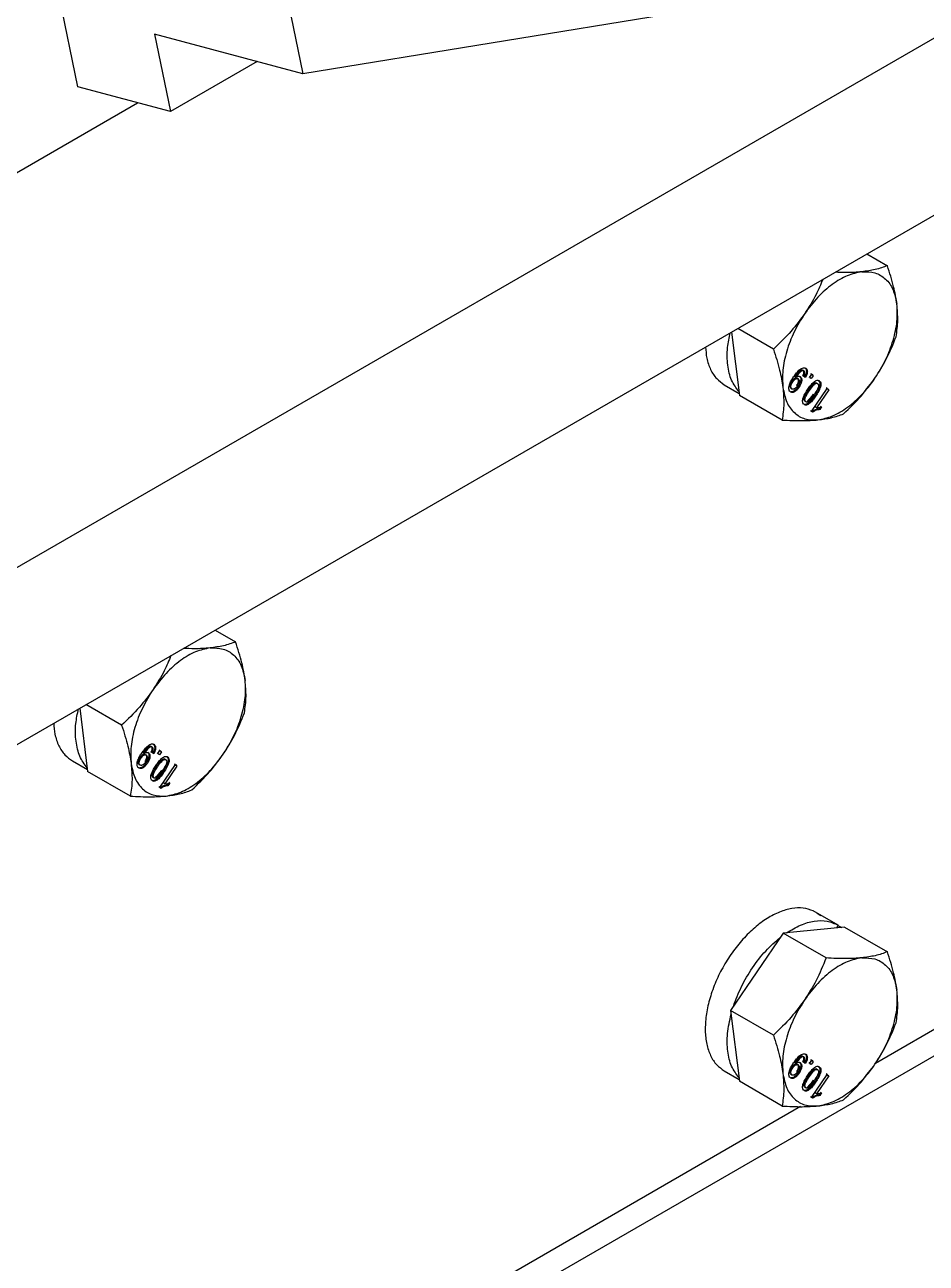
# Model space of a CAD drawing. Header units: millimetres. Extents: x 861 to 27901, y 673 to 17923.
# Drawn here: x 24216.2 to 24348, y 6686.9 to 6868.1 of the extents above; entities that cross this region are included whole.
import ezdxf

# ---------------------------------------------------------------- set-up
doc = ezdxf.new("R2010")
doc.units = ezdxf.units.MM
doc.header["$LTSCALE"] = 33.3

msp = doc.modelspace()

# ---------------------------------------------------------------- linework, layer by layer
at = {"color": 7, "linetype": 'Continuous', "lineweight": 25}
for p, q in [((24223.91, 6859.02), (24186.77, 7040.55)), ((24091.06, 6691.27), (24531.43, 6945.5)), ((24435.87, 6916.23), (24085.89, 6714.19)), ((24638.24, 6884.14), (24128.5, 6589.87)), ((24255.05, 6869.45), (24256.79, 6860.94)), ((24311.9, 6869.87), (24256.79, 6860.94)), ((24235.13, 6866.74), (24237.45, 6855.39)), ((24256.79, 6860.94), (24235.13, 6866.74)), ((24250.14, 6862.72), (24237.45, 6855.39)), ((24237.45, 6855.39), (24223.91, 6859.02)), ((24072.67, 6764.34), (24232.64, 6856.68)), ((24339.29, 6834.58), (24342.29, 6832.85)), ((24319.5, 6823.15), (24320.65, 6813.89)), ((24325.62, 6820.66), (24320.4, 6823.67)), ((24330, 6817.49), (24329.86, 6817.57)), ((24330.06, 6816.66), (24329.92, 6816.74)), ((24330.14, 6817.42), (24330, 6817.5)), ((24330.41, 6817.8), (24330.27, 6817.88)), ((24330.94, 6816.54), (24331.23, 6816.97)), ((24331.23, 6816.97), (24331.09, 6817.05)), ((24331.45, 6816.76), (24331.16, 6816.34)), ((24331.21, 6816.94), (24331.31, 6816.85)), ((24331.23, 6816.97), (24331.45, 6816.76)), ((24331.45, 6816.76), (24331.31, 6816.85)), ((24318.43, 6815.44), (24320.61, 6814.18)), ((24328.16, 6814.93), (24328.3, 6814.85)), ((24328.32, 6815.95), (24328.46, 6815.87)), ((24328.82, 6816.68), (24328.76, 6816.6)), ((24328.76, 6816.6), (24328.87, 6816.66)), ((24328.9, 6816.52), (24328.76, 6816.6)), ((24328.96, 6816.6), (24328.82, 6816.68)), ((24328.96, 6816.6), (24328.9, 6816.52)), ((24329.08, 6816.34), (24328.94, 6816.42)), ((24329.02, 6815.36), (24329.16, 6815.28)), ((24329.27, 6816.26), (24329.13, 6816.34)), ((24329.37, 6815.05), (24329.23, 6815.13)), ((24329.6, 6816.59), (24329.46, 6816.67)), ((24330.31, 6816.49), (24330.06, 6816.66)), ((24330.31, 6816.49), (24330.17, 6816.57)), ((24330.8, 6816.62), (24330.94, 6816.54)), ((24331.16, 6816.34), (24330.94, 6816.54)), ((24331.16, 6816.34), (24331.02, 6816.42)), ((24331.2, 6811.55), (24333.48, 6814.89)), ((24331.97, 6815.65), (24331.83, 6815.73)), ((24331.98, 6815.67), (24332.12, 6815.59)), ((24332.24, 6816.06), (24332.38, 6815.98)), ((24332.56, 6815.29), (24332.42, 6815.37)), ((24333.48, 6814.89), (24333.34, 6814.98)), ((24333.48, 6814.89), (24333.71, 6814.69)), ((24326.9, 6810.28), (24320.65, 6813.89)), ((24328.07, 6814.44), (24327.93, 6814.52)), ((24328.5, 6814.78), (24328.5, 6814.78)), ((24331.43, 6814.05), (24331.57, 6813.97)), ((24331.79, 6813.76), (24331.65, 6813.84)), ((24333.71, 6814.69), (24331.93, 6812.08)), ((24333.46, 6814.86), (24333.57, 6814.77)), ((24333.71, 6814.69), (24333.57, 6814.77)), ((24330.07, 6812.59), (24329.93, 6812.67)), ((24330.14, 6812.56), (24330.26, 6812.48)), ((24330.2, 6813.05), (24330.34, 6812.97)), ((24330.73, 6812.99), (24330.59, 6813.07)), ((24331.2, 6811.55), (24331.06, 6811.63)), ((24331.34, 6811.41), (24331.2, 6811.55)), ((24331.93, 6812.08), (24331.79, 6812.16)), ((24331.93, 6812.08), (24332.67, 6812.2)), ((24332.45, 6812.16), (24332.26, 6811.88)), ((24332.4, 6811.8), (24332.26, 6811.88)), ((24332.67, 6812.2), (24332.4, 6811.8)), ((24332.67, 6812.2), (24332.53, 6812.28)), ((24243.99, 6779.56), (24246.98, 6777.83)), ((24433.32, 6769.73), (24340.55, 6716.17)), ((24224.19, 6768.13), (24225.34, 6758.87)), ((24230.31, 6765.64), (24225.09, 6768.65)), ((24234.69, 6762.47), (24234.55, 6762.55)), ((24234.83, 6762.4), (24234.69, 6762.48)), ((24235.1, 6762.78), (24234.96, 6762.86)), ((24233.01, 6760.93), (24233.15, 6760.85)), ((24233.51, 6761.66), (24233.45, 6761.58)), ((24233.45, 6761.58), (24233.57, 6761.64)), ((24233.59, 6761.5), (24233.45, 6761.58)), ((24233.65, 6761.58), (24233.51, 6761.66)), ((24233.65, 6761.58), (24233.59, 6761.5)), ((24233.77, 6761.32), (24233.63, 6761.4)), ((24233.96, 6761.24), (24233.82, 6761.32)), ((24234.29, 6761.57), (24234.15, 6761.65)), ((24234.75, 6761.64), (24234.61, 6761.72)), ((24235, 6761.47), (24234.75, 6761.64)), ((24235, 6761.47), (24234.86, 6761.55)), ((24235.49, 6761.6), (24235.63, 6761.52)), ((24235.63, 6761.52), (24235.92, 6761.95)), ((24235.85, 6761.32), (24235.63, 6761.52)), ((24235.85, 6761.32), (24235.71, 6761.4)), ((24235.92, 6761.95), (24235.78, 6762.03)), ((24236.15, 6761.74), (24235.85, 6761.32)), ((24235.9, 6761.92), (24236.01, 6761.83)), ((24235.92, 6761.95), (24236.15, 6761.74)), ((24236.15, 6761.74), (24236.01, 6761.83)), ((24236.67, 6760.63), (24236.53, 6760.71)), ((24236.67, 6760.65), (24236.81, 6760.57)), ((24236.94, 6761.04), (24237.08, 6760.96)), ((24223.12, 6760.42), (24225.3, 6759.16)), ((24231.59, 6755.26), (24225.34, 6758.87)), ((24232.76, 6759.42), (24232.62, 6759.5)), ((24232.85, 6759.91), (24232.99, 6759.83)), ((24233.19, 6759.76), (24233.19, 6759.76)), ((24233.71, 6760.34), (24233.85, 6760.26)), ((24234.06, 6760.03), (24233.92, 6760.11)), ((24235.89, 6756.53), (24238.17, 6759.87)), ((24236.12, 6759.03), (24236.26, 6758.95)), ((24236.48, 6758.74), (24236.34, 6758.82)), ((24238.4, 6759.67), (24236.62, 6757.06)), ((24237.25, 6760.27), (24237.11, 6760.35)), ((24238.17, 6759.87), (24238.03, 6759.96)), ((24238.15, 6759.84), (24238.26, 6759.75)), ((24238.17, 6759.87), (24238.4, 6759.67)), ((24238.4, 6759.67), (24238.26, 6759.75)), ((24234.76, 6757.57), (24234.62, 6757.65)), ((24234.83, 6757.54), (24234.95, 6757.46)), ((24234.89, 6758.03), (24235.03, 6757.95)), ((24235.42, 6757.96), (24235.28, 6758.05)), ((24236.62, 6757.06), (24236.48, 6757.14)), ((24236.62, 6757.06), (24237.36, 6757.18)), ((24237.14, 6757.14), (24236.95, 6756.86)), ((24237.36, 6757.18), (24237.09, 6756.78)), ((24237.36, 6757.18), (24237.22, 6757.26)), ((24235.89, 6756.53), (24235.75, 6756.61)), ((24236.04, 6756.39), (24235.89, 6756.53)), ((24237.09, 6756.78), (24236.95, 6756.86)), ((24335.07, 6736.4), (24331.44, 6738.47)), ((24332.02, 6738.16), (24332.57, 6737.83)), ((24327.06, 6735.2), (24319.36, 6723.92)), ((24336.04, 6736.11), (24327.06, 6735.2)), ((24333.32, 6731.59), (24327.06, 6735.2)), ((24335.07, 6736.4), (24334.84, 6735.99)), ((24335.05, 6736.36), (24335.61, 6736.03)), ((24336.04, 6736.11), (24342.29, 6732.5)), ((24325.62, 6720.31), (24319.36, 6723.92)), ((24319.36, 6723.92), (24320.65, 6713.55)), ((24330, 6717.14), (24329.86, 6717.22)), ((24330.14, 6717.07), (24330, 6717.15)), ((24330.41, 6717.45), (24330.27, 6717.53)), ((24328.32, 6715.6), (24328.46, 6715.52)), ((24328.82, 6716.34), (24328.76, 6716.25)), ((24328.76, 6716.25), (24328.87, 6716.32)), ((24328.9, 6716.17), (24328.76, 6716.25)), ((24328.96, 6716.26), (24328.82, 6716.34)), ((24328.96, 6716.26), (24328.9, 6716.17)), ((24329.08, 6715.99), (24328.94, 6716.08)), ((24329.27, 6715.92), (24329.13, 6716)), ((24329.6, 6716.24), (24329.46, 6716.32)), ((24330.06, 6716.31), (24329.92, 6716.39)), ((24330.31, 6716.14), (24330.06, 6716.31)), ((24330.31, 6716.14), (24330.17, 6716.22)), ((24330.8, 6716.28), (24330.94, 6716.2)), ((24330.94, 6716.2), (24331.23, 6716.63)), ((24331.16, 6715.99), (24330.94, 6716.2)), ((24331.16, 6715.99), (24331.02, 6716.07)), ((24331.23, 6716.63), (24331.09, 6716.71)), ((24331.45, 6716.42), (24331.16, 6715.99)), ((24331.21, 6716.6), (24331.31, 6716.5)), ((24331.23, 6716.63), (24331.45, 6716.42)), ((24331.45, 6716.42), (24331.31, 6716.5)), ((24331.97, 6715.3), (24331.83, 6715.38)), ((24331.98, 6715.32), (24332.12, 6715.24)), ((24332.24, 6715.71), (24332.38, 6715.63)), ((24318.43, 6715.09), (24320.61, 6713.83)), ((24326.9, 6709.94), (24320.65, 6713.55)), ((24328.07, 6714.09), (24327.93, 6714.17)), ((24328.16, 6714.59), (24328.3, 6714.51)), ((24328.5, 6714.43), (24328.5, 6714.43)), ((24329.02, 6715.01), (24329.16, 6714.93)), ((24329.37, 6714.7), (24329.23, 6714.78)), ((24331.2, 6711.2), (24333.48, 6714.55)), ((24331.43, 6713.7), (24331.57, 6713.62)), ((24331.79, 6713.42), (24331.65, 6713.5)), ((24333.71, 6714.34), (24331.93, 6711.73)), ((24332.56, 6714.94), (24332.42, 6715.03)), ((24333.48, 6714.55), (24333.34, 6714.63)), ((24333.46, 6714.52), (24333.57, 6714.42)), ((24333.48, 6714.55), (24333.71, 6714.34)), ((24333.71, 6714.34), (24333.57, 6714.42)), ((24330.07, 6712.24), (24329.93, 6712.32)), ((24330.14, 6712.21), (24330.26, 6712.14)), ((24330.2, 6712.71), (24330.34, 6712.62)), ((24330.73, 6712.64), (24330.59, 6712.72)), ((24331.93, 6711.73), (24331.79, 6711.81)), ((24331.93, 6711.73), (24332.67, 6711.85)), ((24332.45, 6711.82), (24332.26, 6711.54)), ((24332.67, 6711.85), (24332.4, 6711.46)), ((24332.67, 6711.85), (24332.53, 6711.93)), ((24329.6, 6709.85), (24245.24, 6661.15)), ((24331.2, 6711.2), (24331.06, 6711.28)), ((24331.34, 6711.07), (24331.2, 6711.2)), ((24332.4, 6711.46), (24332.26, 6711.54))]:
    msp.add_line(p, q, dxfattribs=at)
for points in [[(24338.55, 6831.96), (24337.85, 6831.82), (24336.45, 6831.54), (24334.23, 6830.21), (24332.07, 6828.33), (24330.83, 6826.69), (24330.22, 6825.86)], [(24338.55, 6831.96), (24339.21, 6831.96), (24340.53, 6831.95), (24342.08, 6831), (24343.23, 6829.46), (24343.53, 6827.97), (24343.68, 6827.22)], [(24330.22, 6825.86), (24329.67, 6824.98), (24328.57, 6823.21), (24327.5, 6820.34), (24326.89, 6817.51), (24326.97, 6815.86), (24327.01, 6815.04)], [(24340.48, 6816.4), (24341.03, 6817.28), (24342.12, 6819.05), (24343.2, 6821.92), (24343.81, 6824.75), (24343.73, 6826.4), (24343.68, 6827.22)], [(24327.01, 6815.04), (24327.16, 6814.29), (24327.47, 6812.8), (24328.62, 6811.26), (24330.17, 6810.31), (24331.48, 6810.3), (24332.14, 6810.3)], [(24332.14, 6810.3), (24332.84, 6810.44), (24334.24, 6810.72), (24336.47, 6812.06), (24338.63, 6813.93), (24339.86, 6815.57), (24340.48, 6816.4)], [(24243.25, 6776.94), (24242.55, 6776.8), (24241.15, 6776.52), (24238.92, 6775.19), (24236.76, 6773.31), (24235.53, 6771.67), (24234.91, 6770.84)], [(24243.25, 6776.94), (24243.9, 6776.94), (24245.22, 6776.93), (24246.77, 6775.98), (24247.92, 6774.44), (24248.22, 6772.95), (24248.38, 6772.2)], [(24245.17, 6761.38), (24245.72, 6762.26), (24246.81, 6764.03), (24247.89, 6766.9), (24248.5, 6769.73), (24248.42, 6771.38), (24248.38, 6772.2)], [(24234.91, 6770.84), (24234.36, 6769.96), (24233.27, 6768.19), (24232.19, 6765.32), (24231.58, 6762.49), (24231.66, 6760.84), (24231.7, 6760.02)], [(24236.83, 6755.28), (24237.53, 6755.42), (24238.93, 6755.7), (24241.16, 6757.03), (24243.32, 6758.91), (24244.55, 6760.55), (24245.17, 6761.38)], [(24231.7, 6760.02), (24231.86, 6759.27), (24232.16, 6757.78), (24233.31, 6756.24), (24234.86, 6755.29), (24236.18, 6755.28), (24236.83, 6755.28)], [(24327.53, 6735.25), (24328.22, 6735.67), (24329.61, 6736.51), (24331.63, 6737.06), (24333.52, 6737.1), (24334.55, 6736.64), (24335.07, 6736.4)], [(24319.77, 6724.51), (24320.13, 6725.49), (24320.87, 6727.43), (24322.52, 6730.2), (24324.46, 6732.7), (24325.92, 6733.98), (24326.66, 6734.61)], [(24338.55, 6731.61), (24337.85, 6731.47), (24336.45, 6731.19), (24334.23, 6729.86), (24332.07, 6727.98), (24330.83, 6726.34), (24330.22, 6725.52)], [(24338.55, 6731.61), (24339.21, 6731.61), (24340.53, 6731.6), (24342.08, 6730.65), (24343.23, 6729.11), (24343.53, 6727.62), (24343.68, 6726.88)], [(24340.48, 6716.05), (24341.03, 6716.93), (24342.12, 6718.7), (24343.2, 6721.58), (24343.81, 6724.4), (24343.73, 6726.05), (24343.68, 6726.88)], [(24330.22, 6725.52), (24329.67, 6724.63), (24328.57, 6722.86), (24327.5, 6719.99), (24326.89, 6717.16), (24326.97, 6715.51), (24327.01, 6714.69)], [(24320.58, 6714.09), (24320.19, 6714.61), (24319.41, 6715.66), (24318.88, 6717.91), (24318.81, 6720.51), (24319.23, 6722.42), (24319.43, 6723.38)], [(24332.14, 6709.95), (24332.84, 6710.1), (24334.24, 6710.38), (24336.47, 6711.71), (24338.63, 6713.58), (24339.86, 6715.23), (24340.48, 6716.05)], [(24327.01, 6714.69), (24327.16, 6713.94), (24327.47, 6712.46), (24328.62, 6710.91), (24330.17, 6709.96), (24331.48, 6709.96), (24332.14, 6709.95)]]:
    msp.add_open_spline(points, degree=3, dxfattribs=at)
for points, knots in [([(24338.55, 6831.96), (24337.82, 6831.9), (24336.62, 6831.81), (24335.2, 6831.87), (24334.65, 6831.9)], [0, 0, 0, 0, 0.616578, 1, 1, 1, 1]), ([(24342.29, 6832.85), (24341.73, 6832.64), (24340.68, 6832.25), (24339.23, 6832.05), (24338.55, 6831.96)], [0, 0, 0, 0, 0.532771, 1, 1, 1, 1]), ([(24343.68, 6827.22), (24343.55, 6828.07), (24343.26, 6829.87), (24342.63, 6831.81), (24342.29, 6832.85)], [0, 0, 0, 0, 0.4672291, 1, 1, 1, 1]), ([(24332.84, 6830.85), (24332.53, 6830.1), (24331.83, 6828.38), (24330.8, 6826.77), (24330.22, 6825.86)], [0, 0, 0, 0, 0.4331157, 1, 1, 1, 1]), ([(24330.22, 6825.86), (24329.58, 6824.99), (24328.2, 6823.12), (24326.52, 6821.51), (24325.62, 6820.66)], [0, 0, 0, 0, 0.467229, 1, 1, 1, 1]), ([(24343.57, 6822.47), (24343.69, 6823.25), (24343.9, 6824.71), (24343.75, 6826.42), (24343.68, 6827.22)], [0, 0, 0, 0, 0.532771, 1, 1, 1, 1]), ([(24320.58, 6814.44), (24320.19, 6814.96), (24319.41, 6816.01), (24318.88, 6818.26), (24318.8, 6820.64), (24319.16, 6822.32), (24319.31, 6823.04)], [0, 0, 0, 0, 0.26615, 0.532301, 0.798451, 1, 1, 1, 1]), ([(24340.48, 6816.4), (24341.05, 6817.31), (24342.28, 6819.26), (24343.13, 6821.36), (24343.57, 6822.47)], [0, 0, 0, 0, 0.467229, 1, 1, 1, 1]), ([(24315.7, 6820.96), (24315.74, 6820.41), (24315.83, 6819.18), (24316.4, 6817.62), (24317.25, 6816.27), (24318.05, 6815.72), (24318.44, 6815.45)], [0, 0, 0, 0, 0.2169568, 0.4834471, 0.7499374, 1, 1, 1, 1]), ([(24325.62, 6820.66), (24325.96, 6819.62), (24326.59, 6817.68), (24326.88, 6815.88), (24327.01, 6815.04)], [0, 0, 0, 0, 0.532771, 1, 1, 1, 1]), ([(24328.58, 6816.58), (24328.72, 6816.78), (24329, 6817.18), (24329.4, 6817.61), (24329.75, 6817.85), (24330.01, 6817.93), (24330.24, 6817.92), (24330.35, 6817.84), (24330.41, 6817.8)], [0, 0, 0, 0, 0.250485, 0.500119, 0.627899, 0.750092, 0.874994, 1, 1, 1, 1]), ([(24330, 6817.5), (24329.96, 6817.53), (24329.89, 6817.58), (24329.73, 6817.58), (24329.57, 6817.51), (24329.24, 6817.24), (24329, 6816.93), (24328.82, 6816.68)], [0, 0, 0, 0, 0.125207, 0.25031, 0.375339, 0.50062, 1, 1, 1, 1]), ([(24330.14, 6817.42), (24330.1, 6817.45), (24330.03, 6817.5), (24329.87, 6817.5), (24329.71, 6817.43), (24329.38, 6817.16), (24329.14, 6816.85), (24328.96, 6816.6)], [0, 0, 0, 0, 0.125207, 0.25031, 0.375339, 0.50062, 1, 1, 1, 1]), ([(24329.92, 6816.74), (24329.96, 6816.82), (24330.03, 6816.96), (24330.09, 6817.15), (24330.1, 6817.28), (24330.08, 6817.4), (24330.03, 6817.46), (24330, 6817.5)], [0, 0, 0, 0, 0.277074, 0.499914, 0.624834, 0.750381, 1, 1, 1, 1]), ([(24330.06, 6816.66), (24330.1, 6816.74), (24330.17, 6816.88), (24330.23, 6817.07), (24330.24, 6817.2), (24330.22, 6817.29), (24330.19, 6817.37), (24330.15, 6817.4), (24330.14, 6817.42)], [0, 0, 0, 0, 0.276477, 0.499318, 0.623718, 0.749496, 0.874756, 1, 1, 1, 1]), ([(24330.27, 6817.88), (24330.33, 6817.81), (24330.41, 6817.71), (24330.45, 6817.51), (24330.45, 6817.28), (24330.37, 6816.95), (24330.24, 6816.7), (24330.17, 6816.57)], [0, 0, 0, 0, 0.249859, 0.375956, 0.500482, 0.749847, 1, 1, 1, 1]), ([(24330.41, 6817.8), (24330.47, 6817.73), (24330.55, 6817.63), (24330.59, 6817.43), (24330.59, 6817.2), (24330.51, 6816.87), (24330.38, 6816.62), (24330.31, 6816.49)], [0, 0, 0, 0, 0.249859, 0.375718, 0.500481, 0.749846, 1, 1, 1, 1]), ([(24327.01, 6815.04), (24327.08, 6814.23), (24327.23, 6812.52), (24327.01, 6811.06), (24326.9, 6810.28)], [0, 0, 0, 0, 0.467229, 1, 1, 1, 1]), ([(24328.07, 6814.44), (24328.03, 6814.49), (24327.94, 6814.59), (24327.88, 6814.83), (24327.88, 6815.1), (24327.97, 6815.51), (24328.21, 6816.03), (24328.45, 6816.4), (24328.58, 6816.58)], [0, 0, 0, 0, 0.125064, 0.25009, 0.37511, 0.500169, 0.749441, 1, 1, 1, 1]), ([(24328.16, 6814.93), (24328.12, 6814.99), (24328.06, 6815.06), (24328.04, 6815.23), (24328.05, 6815.37), (24328.09, 6815.52), (24328.17, 6815.72), (24328.26, 6815.86), (24328.32, 6815.95)], [0, 0, 0, 0, 0.2490172, 0.3718447, 0.4993648, 0.6232259, 0.7498924, 1, 1, 1, 1]), ([(24329.37, 6815.05), (24329.26, 6814.91), (24329.11, 6814.71), (24328.87, 6814.5), (24328.69, 6814.39), (24328.51, 6814.32), (24328.28, 6814.3), (24328.15, 6814.38), (24328.07, 6814.44)], [0, 0, 0, 0, 0.249869, 0.376454, 0.500348, 0.627239, 0.750824, 1, 1, 1, 1]), ([(24328.3, 6814.85), (24328.26, 6814.91), (24328.2, 6814.98), (24328.18, 6815.15), (24328.19, 6815.29), (24328.23, 6815.44), (24328.31, 6815.64), (24328.4, 6815.78), (24328.46, 6815.87)], [0, 0, 0, 0, 0.249017, 0.372138, 0.499365, 0.623562, 0.749893, 1, 1, 1, 1]), ([(24329.23, 6815.13), (24329.12, 6814.99), (24328.97, 6814.79), (24328.73, 6814.58), (24328.55, 6814.47), (24328.37, 6814.4), (24328.26, 6814.4), (24328.2, 6814.4)], [0, 0, 0, 0, 0.332793, 0.501654, 0.666398, 0.835694, 1, 1, 1, 1]), ([(24329.16, 6815.28), (24329.09, 6815.19), (24328.96, 6815.01), (24328.75, 6814.85), (24328.59, 6814.79), (24328.44, 6814.76), (24328.36, 6814.82), (24328.3, 6814.85)], [0, 0, 0, 0, 0.25025, 0.499842, 0.629576, 0.750665, 1, 1, 1, 1]), ([(24328.32, 6815.95), (24328.38, 6816.04), (24328.48, 6816.17), (24328.63, 6816.3), (24328.74, 6816.38), (24328.86, 6816.42), (24329, 6816.43), (24329.08, 6816.38), (24329.13, 6816.34)], [0, 0, 0, 0, 0.249977, 0.377915, 0.500342, 0.627106, 0.750811, 1, 1, 1, 1]), ([(24328.46, 6815.87), (24328.52, 6815.96), (24328.62, 6816.09), (24328.77, 6816.22), (24328.88, 6816.29), (24329, 6816.34), (24329.14, 6816.35), (24329.22, 6816.3), (24329.27, 6816.26)], [0, 0, 0, 0, 0.2499765, 0.3782222, 0.5003423, 0.6274524, 0.7508111, 1, 1, 1, 1]), ([(24328.9, 6816.52), (24328.97, 6816.56), (24329.1, 6816.64), (24329.29, 6816.69), (24329.47, 6816.68), (24329.56, 6816.62), (24329.6, 6816.59)], [0, 0, 0, 0, 0.248943, 0.49945, 0.750285, 1, 1, 1, 1]), ([(24329.13, 6816.34), (24329.17, 6816.3), (24329.23, 6816.22), (24329.26, 6816.06), (24329.26, 6815.93), (24329.23, 6815.79), (24329.16, 6815.59), (24329.07, 6815.45), (24329.02, 6815.36)], [0, 0, 0, 0, 0.24952, 0.373528, 0.499888, 0.62379, 0.750316, 1, 1, 1, 1]), ([(24329.27, 6816.26), (24329.31, 6816.21), (24329.37, 6816.14), (24329.4, 6815.98), (24329.4, 6815.85), (24329.37, 6815.7), (24329.3, 6815.51), (24329.21, 6815.37), (24329.16, 6815.28)], [0, 0, 0, 0, 0.249521, 0.373851, 0.499889, 0.624096, 0.750315, 1, 1, 1, 1]), ([(24329.46, 6816.67), (24329.48, 6816.65), (24329.51, 6816.62), (24329.57, 6816.53), (24329.62, 6816.4), (24329.63, 6816.21), (24329.61, 6816), (24329.56, 6815.78), (24329.44, 6815.48), (24329.31, 6815.27), (24329.23, 6815.13)], [0, 0, 0, 0, 0.062611, 0.125226, 0.250194, 0.373586, 0.500286, 0.62458, 0.750412, 1, 1, 1, 1]), ([(24329.6, 6816.59), (24329.63, 6816.55), (24329.7, 6816.48), (24329.75, 6816.32), (24329.77, 6816.13), (24329.75, 6815.92), (24329.7, 6815.7), (24329.58, 6815.4), (24329.45, 6815.19), (24329.37, 6815.05)], [0, 0, 0, 0, 0.125074, 0.250064, 0.373261, 0.500199, 0.624296, 0.750369, 1, 1, 1, 1]), ([(24330.67, 6814.8), (24330.8, 6814.99), (24331.06, 6815.36), (24331.44, 6815.78), (24331.76, 6816.02), (24332.01, 6816.11), (24332.22, 6816.1), (24332.33, 6816.02), (24332.38, 6815.98)], [0, 0, 0, 0, 0.2504758, 0.5003474, 0.6257683, 0.7501762, 0.8749697, 1, 1, 1, 1]), ([(24330.75, 6814.67), (24330.94, 6814.95), (24331.17, 6815.29), (24331.51, 6815.61), (24331.69, 6815.71), (24331.86, 6815.75), (24331.94, 6815.7), (24331.98, 6815.67)], [0, 0, 0, 0, 0.50041, 0.625613, 0.75058, 0.875344, 1, 1, 1, 1]), ([(24330.89, 6814.59), (24331.08, 6814.87), (24331.31, 6815.2), (24331.65, 6815.53), (24331.83, 6815.63), (24332, 6815.67), (24332.08, 6815.62), (24332.12, 6815.59)], [0, 0, 0, 0, 0.50041, 0.625613, 0.75058, 0.875344, 1, 1, 1, 1]), ([(24332.12, 6815.59), (24332.15, 6815.55), (24332.21, 6815.47), (24332.22, 6815.27), (24332.18, 6815.04), (24331.98, 6814.59), (24331.75, 6814.25), (24331.57, 6813.97)], [0, 0, 0, 0, 0.124696, 0.249462, 0.374432, 0.499637, 1, 1, 1, 1]), ([(24332.42, 6815.37), (24332.38, 6815.24), (24332.3, 6814.98), (24332.05, 6814.45), (24331.81, 6814.09), (24331.65, 6813.84)], [0, 0, 0, 0, 0.249754, 0.499871, 1, 1, 1, 1]), ([(24332.56, 6815.29), (24332.52, 6815.16), (24332.44, 6814.89), (24332.19, 6814.37), (24331.95, 6814.01), (24331.79, 6813.76)], [0, 0, 0, 0, 0.249754, 0.499871, 1, 1, 1, 1]), ([(24332.24, 6816.06), (24332.31, 6815.98), (24332.41, 6815.86), (24332.44, 6815.6), (24332.42, 6815.45), (24332.42, 6815.37)], [0, 0, 0, 0, 0.499036, 0.74951, 1, 1, 1, 1]), ([(24332.38, 6815.98), (24332.45, 6815.9), (24332.55, 6815.78), (24332.58, 6815.55), (24332.57, 6815.4), (24332.56, 6815.33), (24332.56, 6815.29)], [0, 0, 0, 0, 0.498795, 0.749148, 0.874576, 1, 1, 1, 1]), ([(24335.88, 6811.19), (24336.78, 6812.05), (24338.46, 6813.65), (24339.84, 6815.52), (24340.48, 6816.4)], [0, 0, 0, 0, 0.532771, 1, 1, 1, 1]), ([(24330.07, 6812.59), (24330.03, 6812.64), (24329.94, 6812.74), (24329.87, 6812.99), (24329.89, 6813.28), (24330.1, 6813.92), (24330.42, 6814.41), (24330.67, 6814.8)], [0, 0, 0, 0, 0.1253733, 0.2506437, 0.3756975, 0.5011132, 1, 1, 1, 1]), ([(24331.79, 6813.76), (24331.66, 6813.58), (24331.4, 6813.2), (24331.02, 6812.78), (24330.69, 6812.55), (24330.45, 6812.45), (24330.23, 6812.47), (24330.13, 6812.55), (24330.07, 6812.59)], [0, 0, 0, 0, 0.250482, 0.500346, 0.631705, 0.750221, 0.874987, 1, 1, 1, 1]), ([(24330.2, 6813.05), (24330.17, 6813.09), (24330.1, 6813.17), (24330.09, 6813.37), (24330.14, 6813.6), (24330.33, 6814.05), (24330.56, 6814.4), (24330.75, 6814.67)], [0, 0, 0, 0, 0.124745, 0.249484, 0.374471, 0.499648, 1, 1, 1, 1]), ([(24331.65, 6813.84), (24331.52, 6813.66), (24331.26, 6813.29), (24330.88, 6812.86), (24330.55, 6812.63), (24330.32, 6812.53), (24330.2, 6812.55), (24330.14, 6812.56)], [0, 0, 0, 0, 0.293294, 0.585865, 0.739865, 0.87845, 1, 1, 1, 1]), ([(24330.34, 6812.97), (24330.31, 6813.01), (24330.24, 6813.09), (24330.23, 6813.29), (24330.28, 6813.52), (24330.47, 6813.97), (24330.7, 6814.32), (24330.89, 6814.59)], [0, 0, 0, 0, 0.1247447, 0.2494838, 0.3744708, 0.4996481, 1, 1, 1, 1]), ([(24331.43, 6814.05), (24331.3, 6813.87), (24331.1, 6813.6), (24330.82, 6813.26), (24330.67, 6813.13), (24330.59, 6813.07)], [0, 0, 0, 0, 0.500372, 0.750515, 1, 1, 1, 1]), ([(24331.57, 6813.97), (24331.44, 6813.79), (24331.24, 6813.51), (24330.96, 6813.18), (24330.81, 6813.05), (24330.73, 6812.99)], [0, 0, 0, 0, 0.5003723, 0.7505151, 1, 1, 1, 1]), ([(24330.29, 6813), (24330.29, 6813), (24330.27, 6813), (24330.23, 6813.02), (24330.21, 6813.04), (24330.2, 6813.05)], [0, 0, 0, 0, 0.1703505, 0.5851621, 1, 1, 1, 1]), ([(24330.73, 6812.99), (24330.69, 6812.96), (24330.62, 6812.92), (24330.51, 6812.9), (24330.41, 6812.92), (24330.36, 6812.95), (24330.34, 6812.97)], [0, 0, 0, 0, 0.250158, 0.500156, 0.750032, 1, 1, 1, 1]), ([(24332.26, 6811.88), (24332.09, 6811.87), (24331.75, 6811.84), (24331.39, 6811.61), (24331.2, 6811.5)], [0, 0, 0, 0, 0.500866, 1, 1, 1, 1]), ([(24332.4, 6811.8), (24332.23, 6811.79), (24331.89, 6811.76), (24331.53, 6811.53), (24331.34, 6811.41)], [0, 0, 0, 0, 0.500866, 1, 1, 1, 1]), ([(24326.9, 6810.28), (24327.91, 6810.23), (24329.8, 6810.14), (24331.4, 6810.25), (24332.14, 6810.3)], [0, 0, 0, 0, 0.532771, 1, 1, 1, 1]), ([(24332.14, 6810.3), (24332.82, 6810.39), (24334.27, 6810.59), (24335.32, 6810.98), (24335.88, 6811.19)], [0, 0, 0, 0, 0.467229, 1, 1, 1, 1]), ([(24243.25, 6776.94), (24242.51, 6776.88), (24241.31, 6776.79), (24239.89, 6776.85), (24239.34, 6776.88)], [0, 0, 0, 0, 0.6165779, 1, 1, 1, 1]), ([(24246.98, 6777.83), (24246.42, 6777.62), (24245.37, 6777.23), (24243.92, 6777.03), (24243.25, 6776.94)], [0, 0, 0, 0, 0.532771, 1, 1, 1, 1]), ([(24248.38, 6772.2), (24248.24, 6773.05), (24247.95, 6774.84), (24247.32, 6776.79), (24246.98, 6777.83)], [0, 0, 0, 0, 0.467229, 1, 1, 1, 1]), ([(24237.53, 6775.83), (24237.22, 6775.08), (24236.52, 6773.36), (24235.49, 6771.75), (24234.91, 6770.84)], [0, 0, 0, 0, 0.4331157, 1, 1, 1, 1]), ([(24248.27, 6767.45), (24248.38, 6768.23), (24248.59, 6769.69), (24248.44, 6771.4), (24248.38, 6772.2)], [0, 0, 0, 0, 0.532771, 1, 1, 1, 1]), ([(24234.91, 6770.84), (24234.27, 6769.97), (24232.89, 6768.1), (24231.21, 6766.49), (24230.31, 6765.64)], [0, 0, 0, 0, 0.467229, 1, 1, 1, 1]), ([(24225.27, 6759.42), (24224.88, 6759.94), (24224.1, 6760.99), (24223.58, 6763.24), (24223.5, 6765.62), (24223.85, 6767.3), (24224, 6768.02)], [0, 0, 0, 0, 0.26615, 0.532301, 0.798451, 1, 1, 1, 1]), ([(24245.17, 6761.38), (24245.75, 6762.29), (24246.98, 6764.24), (24247.82, 6766.34), (24248.27, 6767.45)], [0, 0, 0, 0, 0.467229, 1, 1, 1, 1]), ([(24220.39, 6765.94), (24220.43, 6765.39), (24220.52, 6764.16), (24221.09, 6762.6), (24221.94, 6761.25), (24222.74, 6760.7), (24223.13, 6760.43)], [0, 0, 0, 0, 0.2169568, 0.4834471, 0.7499374, 1, 1, 1, 1]), ([(24230.31, 6765.64), (24230.65, 6764.6), (24231.28, 6762.66), (24231.57, 6760.86), (24231.7, 6760.02)], [0, 0, 0, 0, 0.532771, 1, 1, 1, 1]), ([(24233.27, 6761.56), (24233.41, 6761.76), (24233.69, 6762.16), (24234.1, 6762.59), (24234.44, 6762.83), (24234.7, 6762.91), (24234.93, 6762.9), (24235.05, 6762.82), (24235.1, 6762.78)], [0, 0, 0, 0, 0.2504849, 0.5001185, 0.6278992, 0.7500924, 0.8749937, 1, 1, 1, 1]), ([(24234.69, 6762.48), (24234.65, 6762.51), (24234.58, 6762.56), (24234.43, 6762.56), (24234.26, 6762.49), (24233.93, 6762.22), (24233.7, 6761.91), (24233.51, 6761.66)], [0, 0, 0, 0, 0.125207, 0.25031, 0.375339, 0.50062, 1, 1, 1, 1]), ([(24234.83, 6762.4), (24234.79, 6762.43), (24234.72, 6762.48), (24234.57, 6762.48), (24234.4, 6762.41), (24234.07, 6762.14), (24233.84, 6761.83), (24233.65, 6761.58)], [0, 0, 0, 0, 0.125207, 0.25031, 0.375339, 0.50062, 1, 1, 1, 1]), ([(24234.61, 6761.72), (24234.65, 6761.8), (24234.73, 6761.94), (24234.78, 6762.13), (24234.79, 6762.26), (24234.77, 6762.38), (24234.72, 6762.44), (24234.69, 6762.48)], [0, 0, 0, 0, 0.277074, 0.499914, 0.624834, 0.750381, 1, 1, 1, 1]), ([(24234.75, 6761.64), (24234.79, 6761.72), (24234.87, 6761.86), (24234.92, 6762.05), (24234.93, 6762.18), (24234.91, 6762.27), (24234.88, 6762.35), (24234.85, 6762.38), (24234.83, 6762.4)], [0, 0, 0, 0, 0.276477, 0.499318, 0.623718, 0.749496, 0.874756, 1, 1, 1, 1]), ([(24234.96, 6762.86), (24235.02, 6762.79), (24235.1, 6762.69), (24235.15, 6762.49), (24235.15, 6762.26), (24235.07, 6761.93), (24234.93, 6761.68), (24234.86, 6761.55)], [0, 0, 0, 0, 0.249859, 0.375956, 0.500482, 0.749847, 1, 1, 1, 1]), ([(24235.1, 6762.78), (24235.16, 6762.71), (24235.24, 6762.61), (24235.29, 6762.41), (24235.29, 6762.18), (24235.21, 6761.85), (24235.07, 6761.6), (24235, 6761.47)], [0, 0, 0, 0, 0.249859, 0.375718, 0.500481, 0.749846, 1, 1, 1, 1]), ([(24232.76, 6759.42), (24232.72, 6759.47), (24232.63, 6759.57), (24232.57, 6759.81), (24232.57, 6760.08), (24232.66, 6760.49), (24232.9, 6761.01), (24233.15, 6761.38), (24233.27, 6761.56)], [0, 0, 0, 0, 0.125064, 0.25009, 0.37511, 0.500169, 0.749441, 1, 1, 1, 1]), ([(24232.85, 6759.91), (24232.81, 6759.97), (24232.75, 6760.04), (24232.73, 6760.21), (24232.75, 6760.35), (24232.78, 6760.5), (24232.86, 6760.7), (24232.95, 6760.84), (24233.01, 6760.93)], [0, 0, 0, 0, 0.249017, 0.371845, 0.499365, 0.623226, 0.749892, 1, 1, 1, 1]), ([(24232.99, 6759.83), (24232.95, 6759.89), (24232.89, 6759.96), (24232.87, 6760.13), (24232.89, 6760.27), (24232.93, 6760.42), (24233, 6760.62), (24233.09, 6760.76), (24233.15, 6760.85)], [0, 0, 0, 0, 0.249017, 0.372138, 0.499365, 0.623562, 0.749893, 1, 1, 1, 1]), ([(24233.01, 6760.93), (24233.07, 6761.02), (24233.17, 6761.15), (24233.32, 6761.28), (24233.44, 6761.36), (24233.55, 6761.4), (24233.69, 6761.41), (24233.77, 6761.36), (24233.82, 6761.32)], [0, 0, 0, 0, 0.249977, 0.377915, 0.500342, 0.627106, 0.750811, 1, 1, 1, 1]), ([(24233.15, 6760.85), (24233.21, 6760.94), (24233.31, 6761.07), (24233.46, 6761.2), (24233.58, 6761.27), (24233.69, 6761.32), (24233.83, 6761.33), (24233.91, 6761.28), (24233.96, 6761.24)], [0, 0, 0, 0, 0.249976, 0.378222, 0.500342, 0.627452, 0.750811, 1, 1, 1, 1]), ([(24233.59, 6761.5), (24233.66, 6761.54), (24233.79, 6761.62), (24233.98, 6761.67), (24234.16, 6761.66), (24234.25, 6761.6), (24234.29, 6761.57)], [0, 0, 0, 0, 0.248943, 0.49945, 0.750285, 1, 1, 1, 1]), ([(24233.82, 6761.32), (24233.86, 6761.28), (24233.93, 6761.2), (24233.95, 6761.04), (24233.95, 6760.91), (24233.92, 6760.77), (24233.85, 6760.57), (24233.77, 6760.43), (24233.71, 6760.34)], [0, 0, 0, 0, 0.24952, 0.373528, 0.499888, 0.62379, 0.750316, 1, 1, 1, 1]), ([(24233.96, 6761.24), (24234, 6761.19), (24234.07, 6761.12), (24234.09, 6760.96), (24234.09, 6760.83), (24234.06, 6760.68), (24233.99, 6760.49), (24233.91, 6760.35), (24233.85, 6760.26)], [0, 0, 0, 0, 0.249521, 0.373851, 0.499889, 0.624096, 0.750315, 1, 1, 1, 1]), ([(24234.15, 6761.65), (24234.17, 6761.63), (24234.2, 6761.6), (24234.26, 6761.51), (24234.31, 6761.38), (24234.32, 6761.19), (24234.3, 6760.98), (24234.25, 6760.76), (24234.14, 6760.46), (24234.01, 6760.25), (24233.92, 6760.11)], [0, 0, 0, 0, 0.0626107, 0.1252264, 0.2501941, 0.3735863, 0.5002863, 0.6245799, 0.750412, 1, 1, 1, 1]), ([(24234.29, 6761.57), (24234.33, 6761.53), (24234.39, 6761.46), (24234.45, 6761.3), (24234.46, 6761.11), (24234.44, 6760.9), (24234.39, 6760.68), (24234.28, 6760.38), (24234.15, 6760.17), (24234.06, 6760.03)], [0, 0, 0, 0, 0.125074, 0.250064, 0.373261, 0.500199, 0.624296, 0.750369, 1, 1, 1, 1]), ([(24235.36, 6759.78), (24235.49, 6759.97), (24235.75, 6760.34), (24236.13, 6760.76), (24236.45, 6761), (24236.7, 6761.09), (24236.92, 6761.08), (24237.02, 6761), (24237.08, 6760.96)], [0, 0, 0, 0, 0.250476, 0.500347, 0.625768, 0.750176, 0.87497, 1, 1, 1, 1]), ([(24235.44, 6759.65), (24235.63, 6759.93), (24235.87, 6760.27), (24236.2, 6760.59), (24236.38, 6760.69), (24236.55, 6760.73), (24236.63, 6760.68), (24236.67, 6760.65)], [0, 0, 0, 0, 0.50041, 0.625613, 0.75058, 0.875344, 1, 1, 1, 1]), ([(24235.58, 6759.57), (24235.77, 6759.85), (24236.01, 6760.18), (24236.34, 6760.51), (24236.52, 6760.61), (24236.69, 6760.65), (24236.77, 6760.6), (24236.81, 6760.57)], [0, 0, 0, 0, 0.50041, 0.625613, 0.75058, 0.875344, 1, 1, 1, 1]), ([(24236.81, 6760.57), (24236.84, 6760.53), (24236.91, 6760.45), (24236.91, 6760.25), (24236.87, 6760.02), (24236.67, 6759.57), (24236.44, 6759.22), (24236.26, 6758.95)], [0, 0, 0, 0, 0.124696, 0.249462, 0.374432, 0.499637, 1, 1, 1, 1]), ([(24236.94, 6761.04), (24237, 6760.96), (24237.1, 6760.84), (24237.13, 6760.58), (24237.12, 6760.43), (24237.11, 6760.35)], [0, 0, 0, 0, 0.499036, 0.74951, 1, 1, 1, 1]), ([(24237.08, 6760.96), (24237.14, 6760.88), (24237.24, 6760.76), (24237.27, 6760.53), (24237.27, 6760.38), (24237.25, 6760.31), (24237.25, 6760.27)], [0, 0, 0, 0, 0.498795, 0.749148, 0.874576, 1, 1, 1, 1]), ([(24240.57, 6756.17), (24241.47, 6757.03), (24243.15, 6758.63), (24244.53, 6760.5), (24245.17, 6761.38)], [0, 0, 0, 0, 0.532771, 1, 1, 1, 1]), ([(24231.7, 6760.02), (24231.77, 6759.21), (24231.92, 6757.5), (24231.71, 6756.04), (24231.59, 6755.26)], [0, 0, 0, 0, 0.467229, 1, 1, 1, 1]), ([(24234.06, 6760.03), (24233.96, 6759.89), (24233.8, 6759.69), (24233.56, 6759.48), (24233.38, 6759.37), (24233.2, 6759.3), (24232.97, 6759.28), (24232.85, 6759.36), (24232.76, 6759.42)], [0, 0, 0, 0, 0.249869, 0.376454, 0.500348, 0.627239, 0.750824, 1, 1, 1, 1]), ([(24233.92, 6760.11), (24233.82, 6759.97), (24233.66, 6759.77), (24233.42, 6759.56), (24233.24, 6759.45), (24233.06, 6759.38), (24232.95, 6759.38), (24232.89, 6759.38)], [0, 0, 0, 0, 0.332793, 0.501654, 0.666398, 0.835694, 1, 1, 1, 1]), ([(24233.85, 6760.26), (24233.78, 6760.17), (24233.65, 6759.99), (24233.44, 6759.83), (24233.28, 6759.77), (24233.13, 6759.74), (24233.05, 6759.8), (24232.99, 6759.83)], [0, 0, 0, 0, 0.2502504, 0.4998418, 0.6295763, 0.7506654, 1, 1, 1, 1]), ([(24234.76, 6757.57), (24234.72, 6757.62), (24234.63, 6757.72), (24234.57, 6757.97), (24234.59, 6758.26), (24234.79, 6758.9), (24235.11, 6759.39), (24235.36, 6759.78)], [0, 0, 0, 0, 0.125373, 0.250644, 0.375698, 0.501113, 1, 1, 1, 1]), ([(24236.48, 6758.74), (24236.35, 6758.56), (24236.09, 6758.18), (24235.71, 6757.76), (24235.38, 6757.53), (24235.14, 6757.43), (24234.93, 6757.45), (24234.82, 6757.53), (24234.76, 6757.57)], [0, 0, 0, 0, 0.250482, 0.500346, 0.631705, 0.750221, 0.874987, 1, 1, 1, 1]), ([(24234.89, 6758.03), (24234.86, 6758.07), (24234.8, 6758.15), (24234.79, 6758.35), (24234.83, 6758.58), (24235.02, 6759.03), (24235.26, 6759.38), (24235.44, 6759.65)], [0, 0, 0, 0, 0.124745, 0.249484, 0.374471, 0.499648, 1, 1, 1, 1]), ([(24236.34, 6758.82), (24236.21, 6758.64), (24235.95, 6758.27), (24235.57, 6757.84), (24235.24, 6757.61), (24235.01, 6757.51), (24234.89, 6757.53), (24234.83, 6757.54)], [0, 0, 0, 0, 0.293294, 0.5858646, 0.7398655, 0.8784496, 1, 1, 1, 1]), ([(24235.03, 6757.95), (24235, 6757.99), (24234.94, 6758.07), (24234.93, 6758.27), (24234.97, 6758.5), (24235.16, 6758.95), (24235.4, 6759.3), (24235.58, 6759.57)], [0, 0, 0, 0, 0.124745, 0.249484, 0.374471, 0.499648, 1, 1, 1, 1]), ([(24236.12, 6759.03), (24235.99, 6758.85), (24235.8, 6758.58), (24235.51, 6758.24), (24235.36, 6758.11), (24235.28, 6758.05)], [0, 0, 0, 0, 0.500372, 0.750515, 1, 1, 1, 1]), ([(24236.26, 6758.95), (24236.13, 6758.77), (24235.94, 6758.49), (24235.65, 6758.16), (24235.5, 6758.03), (24235.42, 6757.96)], [0, 0, 0, 0, 0.500372, 0.750515, 1, 1, 1, 1]), ([(24237.11, 6760.35), (24237.07, 6760.22), (24237, 6759.96), (24236.74, 6759.43), (24236.5, 6759.07), (24236.34, 6758.82)], [0, 0, 0, 0, 0.249754, 0.499871, 1, 1, 1, 1]), ([(24237.25, 6760.27), (24237.21, 6760.14), (24237.14, 6759.87), (24236.88, 6759.35), (24236.64, 6758.99), (24236.48, 6758.74)], [0, 0, 0, 0, 0.249754, 0.499871, 1, 1, 1, 1]), ([(24234.99, 6757.98), (24234.98, 6757.98), (24234.96, 6757.98), (24234.93, 6758), (24234.9, 6758.02), (24234.89, 6758.03)], [0, 0, 0, 0, 0.170351, 0.585162, 1, 1, 1, 1]), ([(24235.42, 6757.96), (24235.38, 6757.94), (24235.31, 6757.9), (24235.2, 6757.88), (24235.1, 6757.9), (24235.05, 6757.93), (24235.03, 6757.95)], [0, 0, 0, 0, 0.250158, 0.500156, 0.750032, 1, 1, 1, 1]), ([(24231.59, 6755.26), (24232.6, 6755.21), (24234.5, 6755.12), (24236.09, 6755.23), (24236.83, 6755.28)], [0, 0, 0, 0, 0.5327709, 1, 1, 1, 1]), ([(24236.95, 6756.86), (24236.78, 6756.85), (24236.45, 6756.82), (24236.08, 6756.59), (24235.9, 6756.48)], [0, 0, 0, 0, 0.500866, 1, 1, 1, 1]), ([(24237.09, 6756.78), (24236.92, 6756.77), (24236.59, 6756.74), (24236.22, 6756.51), (24236.04, 6756.39)], [0, 0, 0, 0, 0.5008657, 1, 1, 1, 1]), ([(24236.83, 6755.28), (24237.51, 6755.37), (24238.96, 6755.57), (24240.01, 6755.96), (24240.57, 6756.17)], [0, 0, 0, 0, 0.467229, 1, 1, 1, 1]), ([(24331.44, 6738.47), (24330.96, 6738.64), (24330.01, 6738.97), (24328.33, 6738.89), (24326.54, 6738.39), (24324.7, 6737.43), (24322.88, 6736.08), (24321.14, 6734.38), (24319.55, 6732.39), (24318.17, 6730.19), (24317.04, 6727.85), (24316.22, 6725.47), (24315.74, 6723.14), (24315.6, 6720.94), (24315.82, 6718.95), (24316.39, 6717.26), (24317.25, 6715.92), (24318.05, 6715.37), (24318.44, 6715.1)], [0, 0, 0, 0, 0.062742, 0.125483, 0.188225, 0.250967, 0.313709, 0.37645, 0.439192, 0.501934, 0.564676, 0.627417, 0.690159, 0.752901, 0.815642, 0.878384, 0.941126, 1, 1, 1, 1]), ([(24333.32, 6731.59), (24332.87, 6730.48), (24332.03, 6728.38), (24330.79, 6726.43), (24330.22, 6725.52)], [0, 0, 0, 0, 0.532771, 1, 1, 1, 1]), ([(24338.55, 6731.61), (24337.81, 6731.56), (24336.22, 6731.45), (24334.32, 6731.54), (24333.32, 6731.59)], [0, 0, 0, 0, 0.467229, 1, 1, 1, 1]), ([(24342.29, 6732.5), (24341.73, 6732.29), (24340.68, 6731.9), (24339.23, 6731.7), (24338.55, 6731.61)], [0, 0, 0, 0, 0.532771, 1, 1, 1, 1]), ([(24343.68, 6726.88), (24343.55, 6727.72), (24343.26, 6729.52), (24342.63, 6731.46), (24342.29, 6732.5)], [0, 0, 0, 0, 0.4672291, 1, 1, 1, 1]), ([(24343.57, 6722.12), (24343.69, 6722.9), (24343.9, 6724.36), (24343.75, 6726.08), (24343.68, 6726.88)], [0, 0, 0, 0, 0.532771, 1, 1, 1, 1]), ([(24330.22, 6725.52), (24329.58, 6724.64), (24328.2, 6722.77), (24326.52, 6721.17), (24325.62, 6720.31)], [0, 0, 0, 0, 0.467229, 1, 1, 1, 1]), ([(24340.48, 6716.05), (24341.05, 6716.96), (24342.28, 6718.92), (24343.13, 6721.01), (24343.57, 6722.12)], [0, 0, 0, 0, 0.467229, 1, 1, 1, 1]), ([(24325.62, 6720.31), (24325.96, 6719.27), (24326.59, 6717.33), (24326.88, 6715.53), (24327.01, 6714.69)], [0, 0, 0, 0, 0.532771, 1, 1, 1, 1]), ([(24328.58, 6716.24), (24328.72, 6716.43), (24329, 6716.83), (24329.4, 6717.27), (24329.75, 6717.5), (24330.01, 6717.59), (24330.24, 6717.58), (24330.35, 6717.49), (24330.41, 6717.45)], [0, 0, 0, 0, 0.250485, 0.500119, 0.627899, 0.750092, 0.874994, 1, 1, 1, 1]), ([(24330, 6717.15), (24329.96, 6717.18), (24329.89, 6717.23), (24329.73, 6717.23), (24329.57, 6717.17), (24329.24, 6716.89), (24329, 6716.58), (24328.82, 6716.34)], [0, 0, 0, 0, 0.125207, 0.25031, 0.375339, 0.50062, 1, 1, 1, 1]), ([(24330.14, 6717.07), (24330.1, 6717.1), (24330.03, 6717.15), (24329.87, 6717.15), (24329.71, 6717.08), (24329.38, 6716.81), (24329.14, 6716.5), (24328.96, 6716.26)], [0, 0, 0, 0, 0.125207, 0.25031, 0.375339, 0.50062, 1, 1, 1, 1]), ([(24329.92, 6716.39), (24329.96, 6716.47), (24330.03, 6716.61), (24330.09, 6716.81), (24330.1, 6716.94), (24330.08, 6717.06), (24330.03, 6717.12), (24330, 6717.15)], [0, 0, 0, 0, 0.277074, 0.499914, 0.624834, 0.750381, 1, 1, 1, 1]), ([(24330.06, 6716.31), (24330.1, 6716.39), (24330.17, 6716.53), (24330.23, 6716.72), (24330.24, 6716.86), (24330.22, 6716.95), (24330.19, 6717.02), (24330.15, 6717.06), (24330.14, 6717.07)], [0, 0, 0, 0, 0.2764768, 0.499318, 0.6237184, 0.7494962, 0.8747562, 1, 1, 1, 1]), ([(24330.27, 6717.53), (24330.33, 6717.46), (24330.41, 6717.37), (24330.45, 6717.16), (24330.45, 6716.93), (24330.37, 6716.6), (24330.24, 6716.35), (24330.17, 6716.22)], [0, 0, 0, 0, 0.249859, 0.375956, 0.500482, 0.749847, 1, 1, 1, 1]), ([(24330.41, 6717.45), (24330.47, 6717.38), (24330.55, 6717.29), (24330.59, 6717.08), (24330.59, 6716.85), (24330.51, 6716.52), (24330.38, 6716.27), (24330.31, 6716.14)], [0, 0, 0, 0, 0.249859, 0.375718, 0.500481, 0.749846, 1, 1, 1, 1]), ([(24328.07, 6714.09), (24328.03, 6714.14), (24327.94, 6714.24), (24327.88, 6714.48), (24327.88, 6714.76), (24327.97, 6715.16), (24328.21, 6715.68), (24328.45, 6716.05), (24328.58, 6716.24)], [0, 0, 0, 0, 0.1250636, 0.2500896, 0.37511, 0.5001694, 0.749441, 1, 1, 1, 1]), ([(24328.16, 6714.59), (24328.12, 6714.64), (24328.06, 6714.72), (24328.04, 6714.89), (24328.05, 6715.03), (24328.09, 6715.18), (24328.17, 6715.37), (24328.26, 6715.51), (24328.32, 6715.6)], [0, 0, 0, 0, 0.249017, 0.371845, 0.499365, 0.623226, 0.749892, 1, 1, 1, 1]), ([(24328.3, 6714.51), (24328.26, 6714.56), (24328.2, 6714.64), (24328.18, 6714.81), (24328.19, 6714.95), (24328.23, 6715.09), (24328.31, 6715.29), (24328.4, 6715.43), (24328.46, 6715.52)], [0, 0, 0, 0, 0.2490169, 0.3721384, 0.4993655, 0.6235619, 0.7498927, 1, 1, 1, 1]), ([(24328.32, 6715.6), (24328.38, 6715.69), (24328.48, 6715.82), (24328.63, 6715.95), (24328.74, 6716.03), (24328.86, 6716.07), (24329, 6716.08), (24329.08, 6716.03), (24329.13, 6716)], [0, 0, 0, 0, 0.2499766, 0.3779151, 0.500342, 0.6271064, 0.750811, 1, 1, 1, 1]), ([(24328.46, 6715.52), (24328.52, 6715.61), (24328.62, 6715.74), (24328.77, 6715.87), (24328.88, 6715.95), (24329, 6715.99), (24329.14, 6716), (24329.22, 6715.95), (24329.27, 6715.92)], [0, 0, 0, 0, 0.2499765, 0.3782222, 0.5003423, 0.6274524, 0.7508111, 1, 1, 1, 1]), ([(24328.9, 6716.17), (24328.97, 6716.21), (24329.1, 6716.3), (24329.29, 6716.34), (24329.47, 6716.34), (24329.56, 6716.27), (24329.6, 6716.24)], [0, 0, 0, 0, 0.248943, 0.49945, 0.750285, 1, 1, 1, 1]), ([(24329.13, 6716), (24329.17, 6715.95), (24329.23, 6715.87), (24329.26, 6715.72), (24329.26, 6715.58), (24329.23, 6715.44), (24329.16, 6715.24), (24329.07, 6715.1), (24329.02, 6715.01)], [0, 0, 0, 0, 0.24952, 0.373528, 0.499888, 0.62379, 0.750316, 1, 1, 1, 1]), ([(24329.27, 6715.92), (24329.31, 6715.87), (24329.37, 6715.79), (24329.4, 6715.64), (24329.4, 6715.5), (24329.37, 6715.36), (24329.3, 6715.16), (24329.21, 6715.02), (24329.16, 6714.93)], [0, 0, 0, 0, 0.249521, 0.373851, 0.499889, 0.624096, 0.750315, 1, 1, 1, 1]), ([(24329.46, 6716.32), (24329.48, 6716.3), (24329.51, 6716.27), (24329.57, 6716.18), (24329.62, 6716.05), (24329.63, 6715.86), (24329.61, 6715.65), (24329.56, 6715.43), (24329.44, 6715.13), (24329.31, 6714.92), (24329.23, 6714.78)], [0, 0, 0, 0, 0.062611, 0.125226, 0.250194, 0.373586, 0.500286, 0.62458, 0.750412, 1, 1, 1, 1]), ([(24329.6, 6716.24), (24329.63, 6716.2), (24329.7, 6716.13), (24329.75, 6715.97), (24329.77, 6715.78), (24329.75, 6715.57), (24329.7, 6715.35), (24329.58, 6715.05), (24329.45, 6714.84), (24329.37, 6714.7)], [0, 0, 0, 0, 0.125074, 0.250064, 0.373261, 0.500199, 0.624296, 0.750369, 1, 1, 1, 1]), ([(24330.67, 6714.46), (24330.8, 6714.64), (24331.06, 6715.02), (24331.44, 6715.43), (24331.76, 6715.67), (24332.01, 6715.77), (24332.22, 6715.75), (24332.33, 6715.67), (24332.38, 6715.63)], [0, 0, 0, 0, 0.2504758, 0.5003474, 0.6257683, 0.7501762, 0.8749697, 1, 1, 1, 1]), ([(24330.75, 6714.33), (24330.94, 6714.6), (24331.17, 6714.94), (24331.51, 6715.27), (24331.69, 6715.36), (24331.86, 6715.4), (24331.94, 6715.35), (24331.98, 6715.32)], [0, 0, 0, 0, 0.50041, 0.625613, 0.75058, 0.875344, 1, 1, 1, 1]), ([(24330.89, 6714.25), (24331.08, 6714.52), (24331.31, 6714.86), (24331.65, 6715.18), (24331.83, 6715.28), (24332, 6715.32), (24332.08, 6715.27), (24332.12, 6715.24)], [0, 0, 0, 0, 0.50041, 0.625613, 0.75058, 0.875344, 1, 1, 1, 1]), ([(24332.24, 6715.71), (24332.31, 6715.63), (24332.41, 6715.51), (24332.44, 6715.25), (24332.42, 6715.1), (24332.42, 6715.03)], [0, 0, 0, 0, 0.499036, 0.74951, 1, 1, 1, 1]), ([(24332.38, 6715.63), (24332.45, 6715.55), (24332.55, 6715.43), (24332.58, 6715.2), (24332.57, 6715.06), (24332.56, 6714.98), (24332.56, 6714.94)], [0, 0, 0, 0, 0.498795, 0.749148, 0.874576, 1, 1, 1, 1]), ([(24335.88, 6710.84), (24336.78, 6711.7), (24338.46, 6713.31), (24339.84, 6715.18), (24340.48, 6716.05)], [0, 0, 0, 0, 0.532771, 1, 1, 1, 1]), ([(24327.01, 6714.69), (24327.08, 6713.89), (24327.23, 6712.17), (24327.01, 6710.71), (24326.9, 6709.94)], [0, 0, 0, 0, 0.467229, 1, 1, 1, 1]), ([(24329.37, 6714.7), (24329.26, 6714.56), (24329.11, 6714.36), (24328.87, 6714.15), (24328.69, 6714.04), (24328.51, 6713.98), (24328.28, 6713.95), (24328.15, 6714.03), (24328.07, 6714.09)], [0, 0, 0, 0, 0.249869, 0.376454, 0.500348, 0.627239, 0.750824, 1, 1, 1, 1]), ([(24329.23, 6714.78), (24329.12, 6714.65), (24328.97, 6714.44), (24328.73, 6714.24), (24328.55, 6714.12), (24328.37, 6714.05), (24328.26, 6714.05), (24328.2, 6714.05)], [0, 0, 0, 0, 0.3327927, 0.5016541, 0.6663981, 0.8356942, 1, 1, 1, 1]), ([(24329.16, 6714.93), (24329.09, 6714.84), (24328.96, 6714.66), (24328.75, 6714.51), (24328.59, 6714.44), (24328.44, 6714.42), (24328.36, 6714.47), (24328.3, 6714.51)], [0, 0, 0, 0, 0.2502504, 0.4998418, 0.6295763, 0.7506654, 1, 1, 1, 1]), ([(24330.07, 6712.24), (24330.03, 6712.29), (24329.94, 6712.4), (24329.87, 6712.64), (24329.89, 6712.94), (24330.1, 6713.57), (24330.42, 6714.06), (24330.67, 6714.46)], [0, 0, 0, 0, 0.1253733, 0.2506437, 0.3756975, 0.5011132, 1, 1, 1, 1]), ([(24330.2, 6712.71), (24330.17, 6712.74), (24330.1, 6712.82), (24330.09, 6713.03), (24330.14, 6713.25), (24330.33, 6713.71), (24330.56, 6714.05), (24330.75, 6714.33)], [0, 0, 0, 0, 0.124745, 0.249484, 0.374471, 0.499648, 1, 1, 1, 1]), ([(24331.65, 6713.5), (24331.52, 6713.31), (24331.26, 6712.94), (24330.88, 6712.52), (24330.55, 6712.28), (24330.32, 6712.19), (24330.2, 6712.21), (24330.14, 6712.22)], [0, 0, 0, 0, 0.293294, 0.5858646, 0.7398655, 0.8784496, 1, 1, 1, 1]), ([(24330.34, 6712.62), (24330.31, 6712.66), (24330.24, 6712.74), (24330.23, 6712.95), (24330.28, 6713.17), (24330.47, 6713.63), (24330.7, 6713.97), (24330.89, 6714.25)], [0, 0, 0, 0, 0.124745, 0.249484, 0.374471, 0.499648, 1, 1, 1, 1]), ([(24331.43, 6713.7), (24331.3, 6713.52), (24331.1, 6713.25), (24330.82, 6712.91), (24330.67, 6712.78), (24330.59, 6712.72)], [0, 0, 0, 0, 0.500372, 0.750515, 1, 1, 1, 1]), ([(24331.57, 6713.62), (24331.44, 6713.44), (24331.24, 6713.17), (24330.96, 6712.83), (24330.81, 6712.7), (24330.73, 6712.64)], [0, 0, 0, 0, 0.500372, 0.750515, 1, 1, 1, 1]), ([(24332.12, 6715.24), (24332.15, 6715.2), (24332.21, 6715.12), (24332.22, 6714.92), (24332.18, 6714.7), (24331.98, 6714.24), (24331.75, 6713.9), (24331.57, 6713.62)], [0, 0, 0, 0, 0.124696, 0.249462, 0.374432, 0.499637, 1, 1, 1, 1]), ([(24332.42, 6715.03), (24332.38, 6714.89), (24332.3, 6714.63), (24332.05, 6714.1), (24331.81, 6713.74), (24331.65, 6713.5)], [0, 0, 0, 0, 0.249754, 0.499871, 1, 1, 1, 1]), ([(24332.56, 6714.94), (24332.52, 6714.81), (24332.44, 6714.55), (24332.19, 6714.02), (24331.95, 6713.66), (24331.79, 6713.42)], [0, 0, 0, 0, 0.249754, 0.499871, 1, 1, 1, 1]), ([(24331.79, 6713.42), (24331.66, 6713.23), (24331.4, 6712.86), (24331.02, 6712.44), (24330.69, 6712.2), (24330.45, 6712.11), (24330.23, 6712.12), (24330.13, 6712.2), (24330.07, 6712.24)], [0, 0, 0, 0, 0.250482, 0.500346, 0.631705, 0.750221, 0.874987, 1, 1, 1, 1]), ([(24330.29, 6712.65), (24330.29, 6712.65), (24330.27, 6712.66), (24330.23, 6712.68), (24330.21, 6712.7), (24330.2, 6712.71)], [0, 0, 0, 0, 0.170351, 0.585162, 1, 1, 1, 1]), ([(24330.73, 6712.64), (24330.69, 6712.62), (24330.62, 6712.58), (24330.51, 6712.56), (24330.41, 6712.57), (24330.36, 6712.61), (24330.34, 6712.62)], [0, 0, 0, 0, 0.250158, 0.500156, 0.750032, 1, 1, 1, 1]), ([(24326.9, 6709.94), (24327.91, 6709.88), (24329.8, 6709.79), (24331.4, 6709.9), (24332.14, 6709.95)], [0, 0, 0, 0, 0.532771, 1, 1, 1, 1]), ([(24332.26, 6711.54), (24332.09, 6711.52), (24331.75, 6711.5), (24331.39, 6711.26), (24331.2, 6711.15)], [0, 0, 0, 0, 0.500866, 1, 1, 1, 1]), ([(24332.4, 6711.46), (24332.23, 6711.44), (24331.89, 6711.42), (24331.53, 6711.18), (24331.34, 6711.07)], [0, 0, 0, 0, 0.500866, 1, 1, 1, 1]), ([(24332.14, 6709.95), (24332.82, 6710.05), (24334.27, 6710.24), (24335.32, 6710.63), (24335.88, 6710.84)], [0, 0, 0, 0, 0.467229, 1, 1, 1, 1])]:
    msp.add_open_spline(points, degree=3, knots=knots, dxfattribs=at)

doc.saveas('drawing.dxf')
